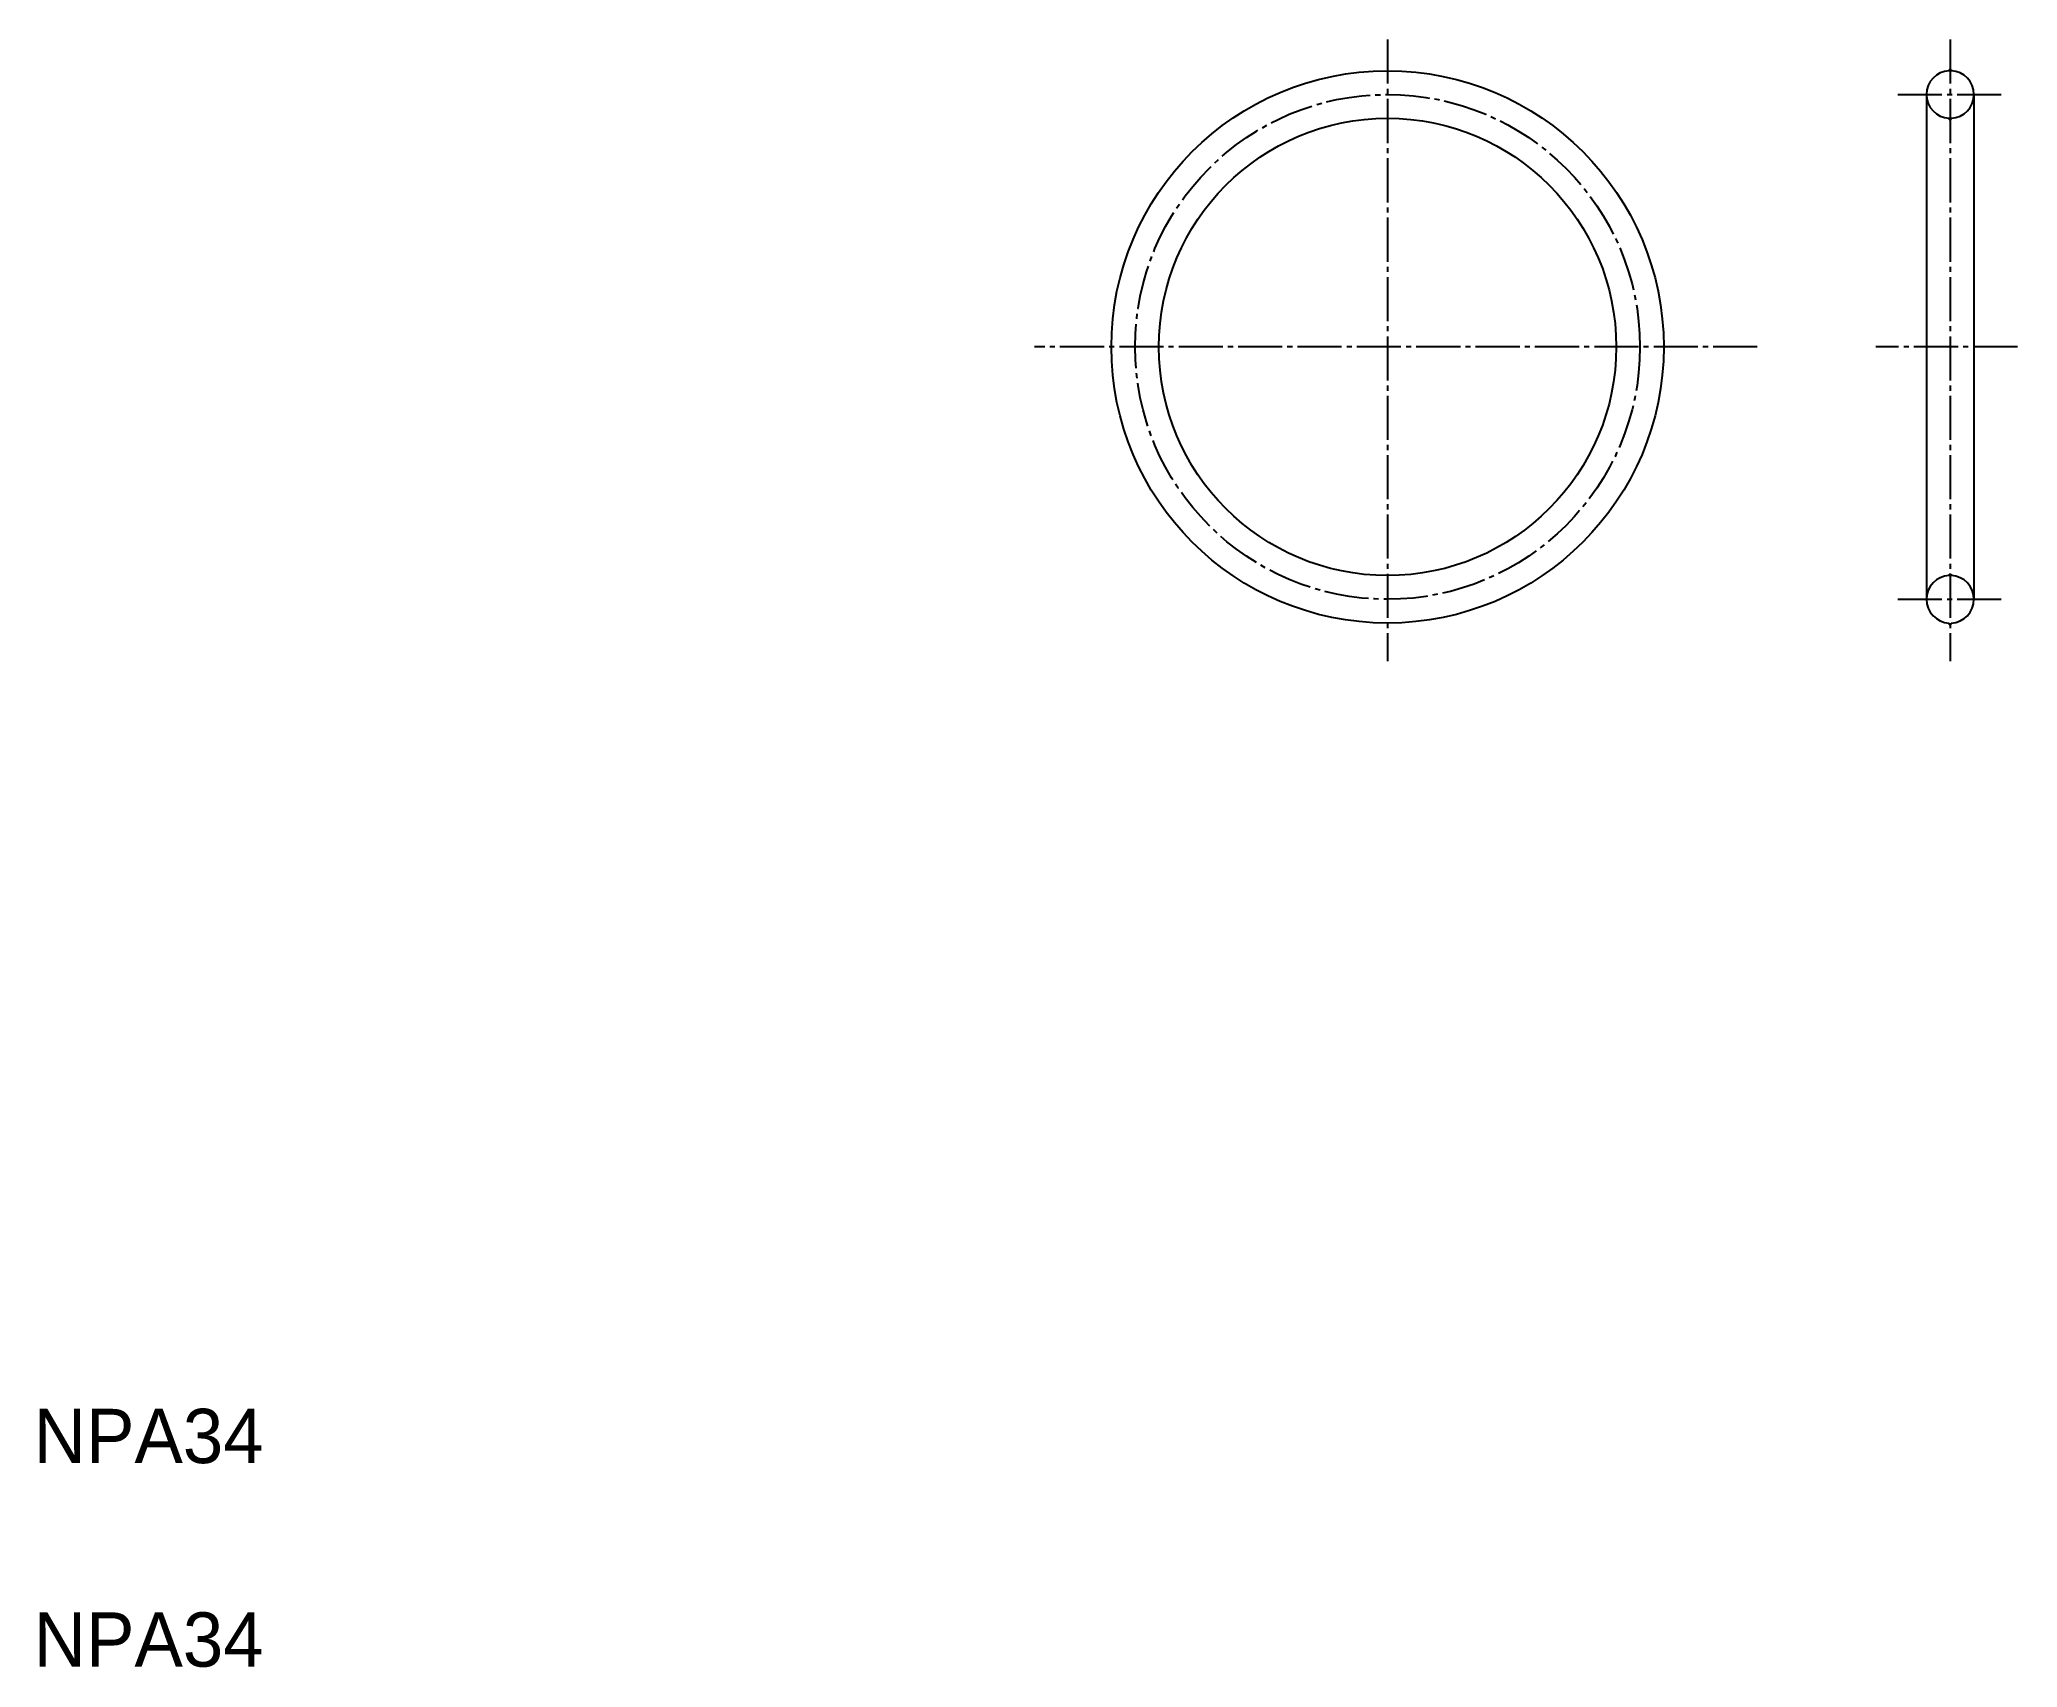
# Model space of a CAD drawing. Extents: x 10 to 156, y 10 to 130.
import ezdxf

# ---------------------------------------------------------------- set-up
doc = ezdxf.new("R2010")
doc.units = 0
doc.header["$LTSCALE"] = 0.25
doc.linetypes.add('CENTER', pattern=[17.5, 13, -1.5, 1.5, -1.5])
doc.layers.get('0').update_dxf_attribs({"linetype": 'CONTINUOUS'})
doc.layers.add('CENTER', color=1, linetype='CENTER')

msp = doc.modelspace()

# ---------------------------------------------------------------- linework, layer by layer
at = {"color": 7, "linetype": 'CONTINUOUS'}
for p, q in [((151.15, 127.7), (151.3, 127.7)), ((151.15, 127.7), (151.15, 127.59)), ((151.3, 127.7), (151.3, 127.59)), ((149.47, 125.85), (149.47, 88.65)), ((152.97, 125.85), (152.97, 88.65)), ((151.15, 124), (151.15, 124.1)), ((151.15, 124), (151.3, 124)), ((151.3, 124), (151.3, 124.1)), ((151.15, 90.5), (151.3, 90.5)), ((151.15, 90.5), (151.15, 90.39)), ((151.3, 90.5), (151.3, 90.39)), ((151.15, 86.8), (151.15, 86.9)), ((151.15, 86.8), (151.3, 86.8)), ((151.3, 86.8), (151.3, 86.9))]:
    msp.add_line(p, q, dxfattribs=at)
for p, q in [((152.97, 116.55), (152.97, 116.55)), ((152.97, 107.25), (152.97, 107.25))]:
    msp.add_line(p, q)
for radius in [20.35, 16.85]:
    msp.add_circle((109.76, 107.25), radius, dxfattribs=at)
for centre, start, end in [((151.22, 125.85), 92.4563, 267.5418), ((151.22, 125.85), 272.4582, 87.5437), ((151.22, 88.65), 92.4582, 267.5437), ((151.22, 88.65), 272.4563, 87.5418)]:
    msp.add_arc(centre, 1.75, start, end, dxfattribs=at)
at = {"layer": 'CENTER', "color": 1, "linetype": 'CENTER'}
for p, q in [((109.76, 129.9), (109.76, 84.1)), ((151.22, 129.9), (151.22, 84.1)), ((147.36, 125.85), (155.09, 125.85)), ((137, 107.25), (83.74, 107.25)), ((156.17, 107.25), (145.73, 107.25)), ((147.36, 88.65), (155.09, 88.65))]:
    msp.add_line(p, q, dxfattribs=at)
msp.add_circle((109.76, 107.25), 18.6, dxfattribs=at)

# ---------------------------------------------------------------- texts
for p in [(10, 25), (10, 10)]:
    msp.add_text('NPA34', height=4).set_placement(p)

doc.saveas('drawing.dxf')
